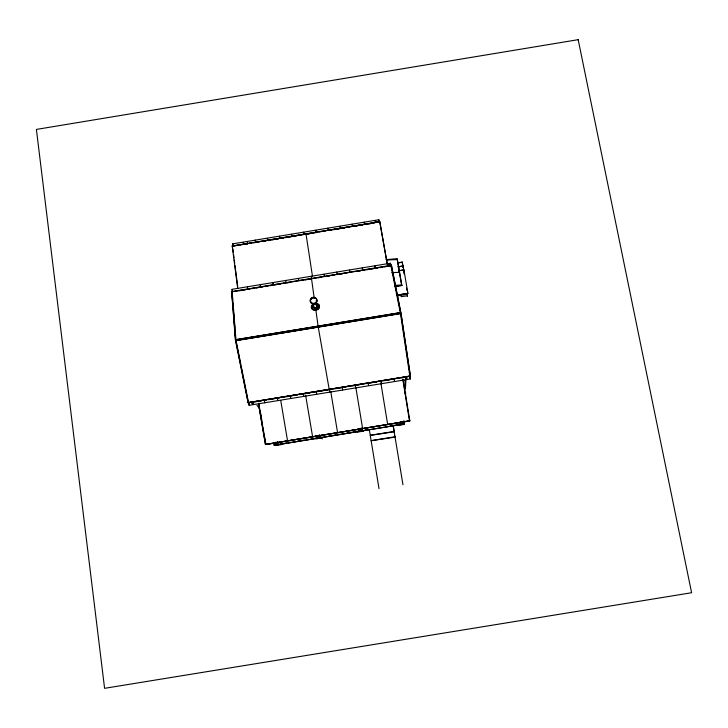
<?xml version="1.0" encoding="UTF-8"?>
<svg xmlns="http://www.w3.org/2000/svg" width="728" height="728" viewBox="0 0 728 728"><rect width="100%" height="100%" fill="white"/><g stroke="black" fill="none" stroke-linecap="round" stroke-linejoin="round"><path stroke-width="1.09" d="M319.501 307.052L319.228 305.196M319.474 306.006C320.147 310.619 312.003 312.021 311.302 307.353M400.336 312.631L235.881 339.676L400.336 312.631L400.473 313.632L236.09 340.668L235.881 339.676M311.338 307.544L311.593 305.651L313.841 303.658M402.229 262.107L403.121 267.449L402.229 262.107L397.998 262.799M303.722 396.36L303.367 394.076M397.752 266.839L403.066 265.966L398.817 266.812M398.58 270.734L403.904 269.861L398.58 270.934M403.967 271.189L403.066 265.966M403.931 423.596L403.503 423.105L403.94 423.45C395.359 425.043 405.023 422.604 403.494 423.286L400.555 424.151L400.182 421.758M400.555 424.151L400.937 421.685M403.694 383.283L403.803 380.362M407.343 296.442L407.462 293.548M397.515 295.186L407.953 293.284L397.27 295.04M405.15 386.159L405.441 379.88M405.887 380.025L405.441 388.989L405.059 386.759M274.256 445.299L404.45 423.96L274.256 445.299L273.919 443.07M290.745 398.58L290.263 395.85M248.858 403.048L248.63 402.648L409.828 376.221L410.028 377.859M405.896 377.122L410.374 375.939L400.955 313.067L391.427 265.274L231.613 291.6L235.444 340.285L248.093 402.739L410.365 376.103L400.955 313.286M409.482 420.921L402.811 379.334M258.549 404.113L265.483 444.535L409.809 420.875L403.075 379.252M264.792 402.866L264.31 400.109M249.194 405.305L410.264 378.988L409.819 376.194M311.356 306.688L312.157 305.05L313.877 303.849M316.544 435.572L316.589 437.91L316.816 437.31L319.446 436.882L319.965 437.355L316.516 437.774L316.161 435.535M233.015 246.273L232.578 243.871L378.851 219.747L379.27 222.186L377.168 222.322M274.52 444.662L274.811 444.198L274.52 444.662C280.99 442.333 275.839 445.864 274.947 444.353L278.005 444.235L277.55 441.86M316.516 437.774L319.965 437.355L319.537 434.98M358.531 430.894C364.865 428.519 360.069 432.123 358.877 430.594L361.934 430.476L361.543 428.091M319.192 307.716C317.808 310.483 313.113 311.038 311.548 308.162M316.589 437.91L315.879 435.626M376.021 222.386L376.294 221.694L375.411 221.084L374.784 221.94L375.266 222.513M313.622 304.914C307.99 312.967 325.061 308.108 315.861 304.286M396.505 259.568L397.306 259.05L401.856 285.485L395.395 286.277M399.399 272.354L391.864 272.618M400.991 285.412L395.149 286.168M405.196 393.675L405.851 393.111L405.014 392.783M395.259 286.577L397.142 286.059M278.233 333.497L400.4 313.158L409.828 376.021M262.635 335.69L235.999 340.194L248.512 402.502M264.856 335.317L267.067 334.935M269.287 334.561L271.508 334.188M273.728 333.815L275.948 333.433M278.169 333.06L280.389 332.687M282.61 332.314L400.4 313.158L390.572 264.137M237.719 288.652L232.214 245.955L379.752 221.621L387.305 264.009M232.314 246.146L379.761 221.831M232.842 246.128L238.074 245.263M240.158 244.917L247.475 243.716M248.949 243.471L251.151 243.106M253.353 242.743L255.628 242.579M257.748 242.014L259.951 241.66M262.153 241.296L278.669 238.566M279.761 237.674L279.779 238.384L291.892 236.391M292.993 236.209L316.18 232.605L316.089 231.986M319.428 231.85L321.63 231.486M323.833 231.122L326.035 230.758M328.237 230.394L340.358 228.392M341.459 228.21L375.075 222.668M245.472 244.253L247.566 243.907M263.336 241.305L265.538 240.941M269.933 240.213L267.758 240.622L267.713 239.967M272.136 239.849L274.338 239.485M276.54 239.13L278.742 238.766M280.944 238.402L283.147 238.038M285.349 237.674L287.542 237.31M289.744 236.946L291.946 236.582M294.148 236.218L296.351 235.863M298.553 235.499L300.755 235.135M307.362 234.043L309.564 233.679M329.384 230.412L331.586 230.048M333.788 229.684L335.99 229.32M338.192 228.956L340.395 228.592M342.597 228.237L344.799 227.873M347.001 227.509L349.203 227.145M355.81 226.053L358.012 225.689M360.214 225.325L362.417 224.961M364.218 222.186L364.61 224.606L366.712 224.251M368.805 223.915L370.898 223.569M232.369 291.882L231.986 289.316L390.454 263.218L390.891 265.847L388.697 266.166M397.998 262.945L402.22 262.253M232.851 291.646L311.548 278.651L311.202 276.303M312.621 278.506L391.427 265.529L400.946 313.732M234.58 291.555L236.782 291.191M238.984 290.827L241.186 290.463M243.389 290.099L245.591 289.735M247.793 289.371L249.913 289.025M252.043 288.67L254.172 288.324M256.292 287.969L258.422 287.624M260.469 287.096L262.681 286.923M265.866 286.395L267.995 286.049M270.124 285.695L272.245 285.349M274.374 284.994L276.504 284.648M278.633 284.293L280.753 283.947M282.883 283.592L285.012 283.247M287.141 282.892L289.262 282.546M300.964 280.617L303.094 280.271M305.223 279.916L307.353 279.57M309.482 279.215L311.611 278.87M313.732 278.515L315.861 278.16M317.99 277.814L321.185 277.286M327.564 276.24L329.693 275.885M331.822 275.539L333.952 275.184M340.34 274.137L342.469 273.783M344.59 273.428L346.719 273.082M358.431 271.153L360.56 270.807M364.819 270.097L362.69 270.452L362.262 267.895M366.948 269.751L369.078 269.396M371.207 269.051L373.337 268.696M375.411 268.159L377.668 267.986M379.87 267.622L382.082 267.258M384.284 266.894L386.486 266.53M397.515 295.841L407.434 294.212M235.899 340.04L400.409 312.985M235.999 340.531L400.482 313.486M410.374 375.939L247.975 402.593L252.743 402.256M254.964 401.892L257.175 401.528M259.396 401.164L261.616 400.8M263.836 400.436L266.057 400.072M268.277 399.708L270.488 399.344M272.709 398.98L274.929 398.616M277.15 398.252L279.37 397.888M281.59 397.524L283.802 397.16M286.022 396.796L288.243 396.432M290.463 396.068L292.683 395.704M294.895 395.34L297.115 394.976M299.335 394.612L301.556 394.248M303.776 393.884L305.997 393.52M308.208 393.156L310.428 392.792M312.649 392.428L314.869 392.064M317.089 391.7L319.301 391.336M321.521 390.972L323.742 390.608M325.962 390.244L328.182 389.88M330.403 389.516L332.623 389.152M334.844 388.788L337.064 388.415M339.284 388.051L341.505 387.687M343.725 387.323L345.946 386.959M348.166 386.595L350.386 386.231M352.607 385.867L354.827 385.503M357.048 385.139L359.268 384.775M361.488 384.411L363.709 384.047M365.929 383.683L368.15 383.319M370.37 382.955L372.59 382.591M374.811 382.227L377.031 381.863M379.252 381.499L381.472 381.126M383.692 380.762L385.913 380.398M388.133 380.034L390.354 379.67M392.574 379.306L394.794 378.942M397.015 378.578L399.235 378.214M401.456 377.85L403.676 377.486M265.483 444.535L409.809 420.875M265.374 444.426L409.819 420.757M274.975 444.517L277.204 444.144M399.099 424.169L402.447 423.623M403.567 423.441L404.313 423.314M275.257 444.835L277.486 444.462M279.716 444.098L281.954 443.734M284.184 443.37L286.413 443.006M288.643 442.633L290.872 442.269M293.111 441.905L295.341 441.541M297.57 441.177L299.8 440.804M302.029 440.44L304.259 440.076M306.497 439.712L308.727 439.348M310.956 438.984L313.186 438.611M315.415 438.247L317.654 437.883M319.883 437.519L322.113 437.155M324.342 436.782L326.572 436.418M328.801 436.054L331.04 435.69M333.269 435.326L335.499 434.962M337.728 434.589L339.958 434.225M342.196 433.861L344.426 433.497M346.655 433.133L357.812 431.304M360.041 430.94L362.307 430.567M364.501 430.202L366.739 429.839M385.704 426.726L387.933 426.362M390.163 425.998L402.438 423.987M275.848 445.49L281.791 444.508M315.861 438.929L321.812 437.956M357.512 432.104L363.463 431.131M397.561 425.534L403.512 424.561M394.203 431.404L370.252 435.326L394.212 431.795L393.284 425.935M395.04 436.755L371.134 440.677L395.04 437.128L393.22 426.253M262.671 335.963L235.999 340.194L232.141 291.509M264.901 335.608L267.121 335.262M269.342 334.907L271.571 334.552M273.792 334.207L276.012 333.852M407.371 295.768L401.528 296.669L401.201 294.767M395.158 285.34L401.765 284.994M395.168 285.94L401.856 285.485M386.304 259.532L397.306 259.05M386.295 259.641L397.133 259.159L401.683 285.594M386.386 260.023L397.388 259.541M249.176 405.396L248.63 402.648M316.043 303.294L318.018 303.885L319.264 305.387M316.079 303.485L318.773 304.659M361.461 429.993L361.907 430.339L361.179 428.255M319.173 435.135L319.892 437.219M278.005 444.235L277.304 442.178M265.911 444.453L258.831 404.104M361.934 430.476L361.052 428.228M273.901 443.179L274.947 444.353L274.629 444.79L274.292 442.542M276.03 442.16L277.568 443.925M256.966 405.314L259.505 408.49M258.44 404.222L259.031 404.968M287.505 440.567L280.735 400.473M277.359 398.089L277.787 400.473M231.613 291.6L231.977 292.228M319.446 436.882L319.255 435.299M321.448 437.264L322.331 438.957M232.842 246.091L232.578 243.871M232.214 245.955L232.569 246.665M316.271 391.7L316.68 394.094M247.402 286.814L247.839 289.344M247.201 241.487L247.593 243.571M255.264 240.158L255.655 242.242M410.255 378.997L410.11 378.487M285.676 280.507L286.031 282.4M311.675 279.106L311.484 278.442L314.259 298.48M342.178 387.323L342.315 387.96M279.497 236.263L279.761 237.683M298.471 278.524L298.562 278.988M306.006 233.988L312.485 276.331M329.238 389.544L318.254 327.154M291.6 234.298L291.937 236.254M358.84 430.43L358.567 431.031L358.167 428.646M248.821 403.021L249.149 404.923M272.954 282.701L273.064 283.183M232.096 289.635L232.423 291.519M232.714 244.208L232.833 244.763M337.137 274.629L336.727 272.099M303.676 232.177L303.995 233.997M243.261 242.451L243.561 244.235M260.251 285.003L260.533 286.595M381.59 383.692L381.217 381.554M355.164 385.194L355.337 386.131M267.449 238.456L267.713 239.985M394.503 381.29L394.157 379.17M323.987 274.32L324.333 276.376M329.256 389.635L329.611 391.719M315.806 230.303L315.888 230.758M235.845 340.877L240.495 364.018M240.941 366.22L242.706 375.038M243.152 377.24L248.303 402.984M273.055 283.165L273.319 284.775M375.411 268.186L375.157 266.675M410.146 378.496L409.991 377.859M379.179 221.867L379.042 221.303M298.562 278.97L298.826 280.58M387.251 264.246L379.752 221.621M390.745 265.156L390.627 264.482M403.904 269.861L407.953 293.475M403.685 271.708L404.058 273.892M406.515 288.088L406.888 290.272M315.888 230.74L316.098 232.005M342.315 387.942L342.633 389.971M400.837 294.722L401.164 296.615M391.5 266.357L391.427 265.274M403.885 420.629L404.44 424.06M400.582 421.794L400.873 423.714M260.642 413.377L261.024 415.597M261.398 417.817L261.771 420.038M262.153 422.258L262.526 424.479M264.974 438.902L265.347 441.123M258.476 403.148L265.438 444.28M349.886 272.39L349.504 270.088M305.614 395.24L312.567 436.554M378.86 219.874L379.079 221.303M394.876 436.136L402.966 484.721M352.097 224.16L352.479 226.399M368.523 385.33L368.168 383.156M330.694 391.127L337.565 432.596M380.853 382.892L387.642 424.388M340.295 228.019L340.085 226.754M369.351 429.857L379.015 488.634M355.956 388.133L362.608 428.492M355.391 386.468L355.501 387.159M340.094 226.763L340.012 226.281M355.619 387.924L355.501 387.141M327.891 228.183L328.264 230.476M329.657 392.183L329.611 391.691M304.004 234.389L303.995 233.988M379.024 220.984L378.924 220.347M375.157 266.685L375.047 265.911M381.226 381.572L381.154 381.117M277.177 442.023L277.441 443.771M274.001 443.161L274.338 445.381M315.652 308.499L318.118 326.308M390.499 263.845L390.463 263.345M286.031 282.382L286.095 282.901M232.851 248.885L233.279 252.216M233.57 254.436L233.997 257.767M234.279 259.978L234.716 263.309M234.998 265.529L237.719 286.604M260.533 286.577L260.588 287.251M232.205 294.867L232.56 299.354M232.915 303.84L233.36 309.455M233.624 312.822L234.07 318.436M234.334 321.794L234.78 327.409M235.135 331.895L235.49 336.391M231.741 291.828L235.49 339.348M316.207 304.832A1.656 1.62 -15.8 0 1 316.644 306.97A1.656 1.62 -15.8 0 1 314.505 307.616A1.656 1.62 -15.8 0 1 313.686 305.578M315.406 304.531A1.656 1.62 -15.8 0 1 315.825 304.632M315.433 304.268A1.938 1.893 -15.8 0 1 317.126 306.497A1.938 1.893 -15.8 0 1 314.696 307.971A1.938 1.893 -15.8 0 1 313.431 305.487M316.434 304.832A1.929 1.893 -15.8 0 1 317.026 307.189A1.929 1.893 -15.8 0 1 314.76 308.199A1.929 1.893 -15.8 0 1 313.377 306.197M315.506 304.495A1.929 1.893 -15.8 0 1 315.998 304.604M316.271 305.05A1.656 1.62 -15.8 0 1 316.635 307.316A1.656 1.62 -15.8 0 1 314.323 307.698M314.014 307.407A1.656 1.62 -15.8 0 1 313.65 306.224M314.642 303.212A1.966 1.92 -15.8 0 1 314.15 303.358M313.632 303.376A1.966 1.92 -15.8 0 1 313.131 303.267M316.398 300.245A2.821 2.748 -15.8 0 1 316.243 301.665M315.888 302.302A2.821 2.748 -15.8 0 1 315.388 302.83M314.76 303.212A2.821 2.748 -15.8 0 1 314.05 303.421M313.322 303.449A2.821 2.748 -15.8 0 1 312.603 303.285M311.957 302.948A2.821 2.748 -15.8 0 1 311.429 302.457M310.993 299.736A2.821 2.748 -15.8 0 1 311.857 298.58M312.485 298.198A2.821 2.748 -15.8 0 1 313.186 297.979M313.923 297.961A2.821 2.748 -15.8 0 1 314.632 298.116M316.38 300.2A2.812 2.748 -15.8 0 1 314.596 303.976A2.812 2.748 -15.8 0 1 311.038 301.801M313.977 297.406A3.385 3.303 -15.8 0 1 316.507 302.375A3.385 3.303 -15.8 0 1 310.82 302.575A3.385 3.303 -15.8 0 1 313.104 297.443M405.469 378.141L405.951 379.188L407.007 378.715L406.524 377.668L405.469 378.141M389.889 264.892L389.225 265.802L388.288 265.156L388.952 264.246L389.889 264.892M252.061 403.321L252.525 404.368L253.581 403.894L253.126 402.848L252.061 403.321M578.178 39.676L36.4 129.42L104.586 688.324L691.6 592.738L578.178 39.676M312.367 303.676A3.385 3.303 -15.8 0 0 316.917 300.027A3.385 3.303 -15.8 0 0 311.466 298.025A3.385 3.303 -15.8 0 0 312.367 303.676"/></g></svg>
